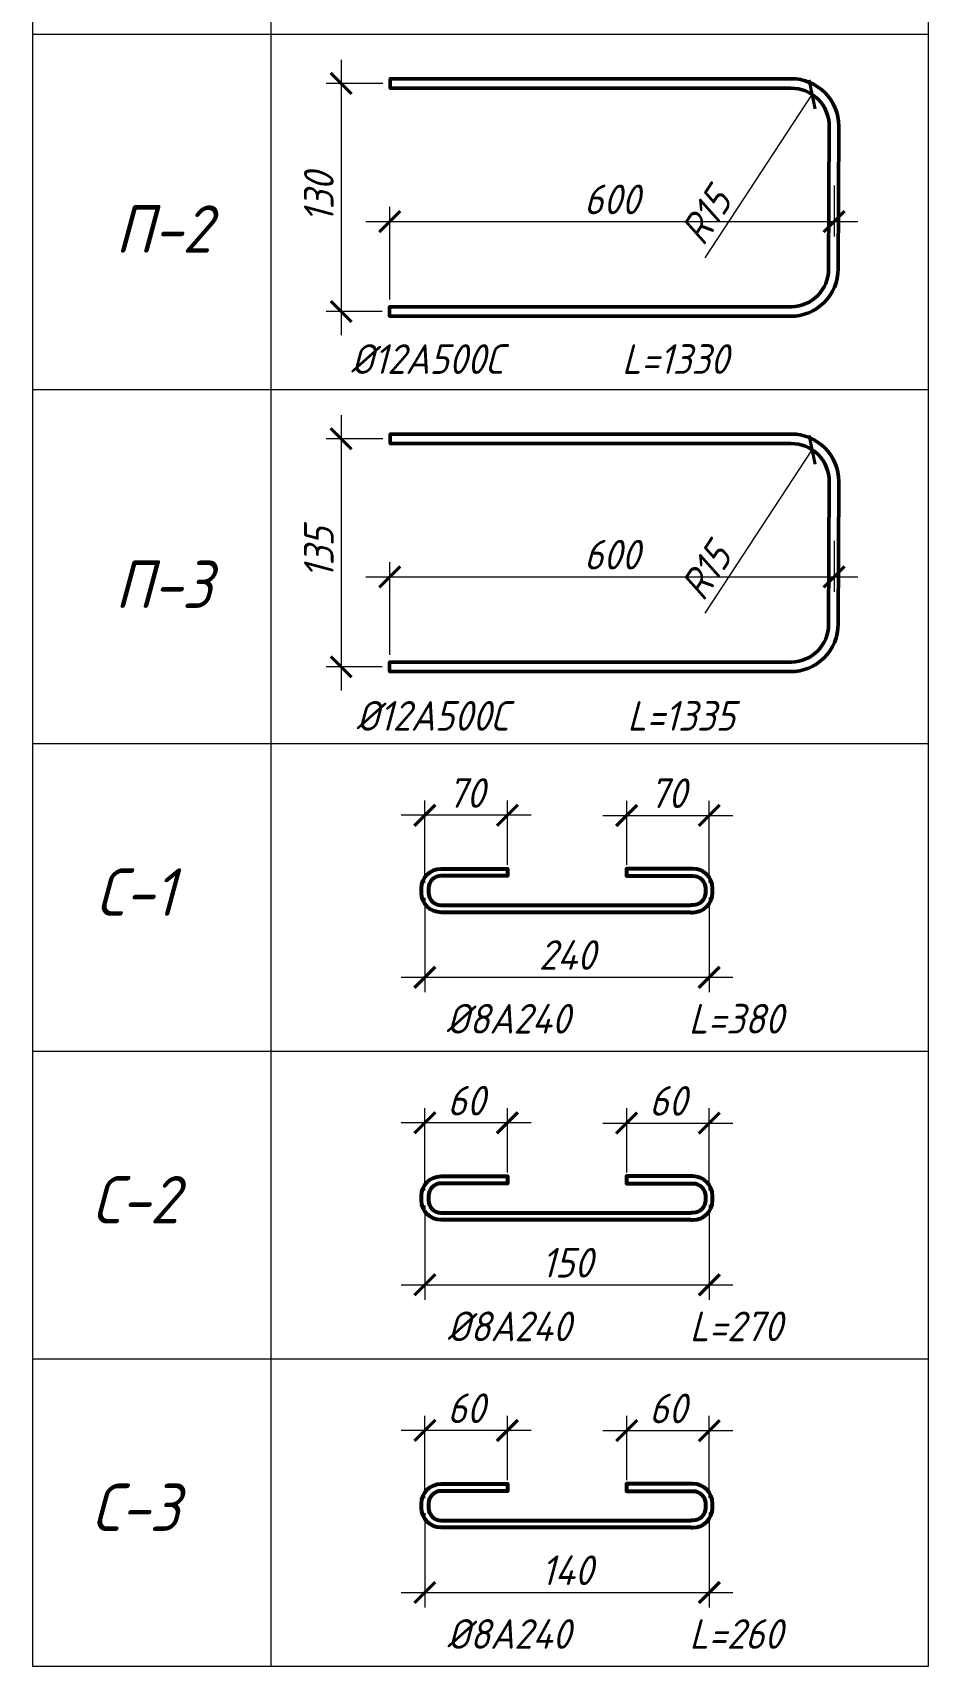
# Model space of a CAD drawing. Header units: millimetres. Extents: x 504091 to 2165846, y 135022 to 442887.
# Drawn here: x 1059796 to 1060552, y 179603 to 180981 of the extents above; entities that cross this region are included whole.
import ezdxf

# ---------------------------------------------------------------- set-up
doc = ezdxf.new("R2010")
doc.units = ezdxf.units.MM
doc.layers.get('Defpoints').update_dxf_attribs({"color": 255})
for name, color, linetype, lineweight in [('!_КР_Размеры', 7, 'Continuous', 9), ('Арматура 12', 26, 'Continuous', 50), ('КР_арматура 16', 224, 'Continuous', 50), ('Размеры (линейные)', 154, 'Continuous', 9), ('Размеры КР', 164, 'Continuous', 9)]:
    doc.layers.add(name, color=color, linetype=linetype, lineweight=lineweight)
doc.styles.add('GOST 2.304_new', font='isocpeur.ttf', dxfattribs={"width": 0.9, "oblique": 15})
doc.dimstyles.new('SPDS 1_10', dxfattribs={"dimscale": 10, "dimtxt": 2.5, "dimasz": 1.77, "dimexe": 1.25, "dimexo": 0.625, "dimtad": 1, "dimdec": 0, "dimrnd": 0.001, "dimtxsty": 'GOST 2.304_new', "dimblk": 'ARCHTICK', "dimcen": 2.5, "dimdle": 2, "dimclrt": 256, "dimadec": 0, "dimazin": 2, "dimtfac": 0.75, "dimtdec": 0, "dimtmove": 1, "dimatfit": 3, "dimfxl": 0, "dimtolj": 1, "dimlwd": 9, "dimlwe": 9, "dimarcsym": 0})

# ---------------------------------------------------------------- blocks, each defined once
blk = doc.blocks.new('_ArchTick')
at = {"color": 0, "linetype": 'ByBlock', "const_width": 0.15}
blk.add_lwpolyline([(-0.5, -0.5), (0.5, 0.5)], dxfattribs=at)
blk = doc.blocks.new('*D2076')
at = {"layer": 'Defpoints', "color": 0, "lineweight": 20, "ltscale": 100, "transparency": 16777216}
for p in [(1060472.8, 180858.4), (1060472.8, 180821.7), (1060097.8, 180749.8)]:
    blk.add_point(p, dxfattribs=at)
at = {"layer": 'Размеры (линейные)', "color": 0, "lineweight": 9, "ltscale": 100, "transparency": 16777216}
for p, q in [((1060472.8, 180852.1), (1060472.8, 180809.2)), ((1060097.8, 180756), (1060097.8, 180834.2)), ((1060077.8, 180821.7), (1060492.8, 180821.7))]:
    blk.add_line(p, q, dxfattribs=at)
at = {"layer": 'Размеры (линейные)', "color": 0, "lineweight": 9, "ltscale": 100, "transparency": 16777216, "xscale": 17.7, "yscale": 17.7, "zscale": 17.7, "rotation": 180}
blk.add_blockref('_ArchTick', (1060097.8, 180821.7), dxfattribs=at)
at = {"layer": 'Размеры (линейные)', "color": 0, "lineweight": 9, "ltscale": 100, "transparency": 16777216, "xscale": 17.7, "yscale": 17.7, "zscale": 17.7}
blk.add_blockref('_ArchTick', (1060472.8, 180821.7), dxfattribs=at)
at = {"layer": 'Размеры (линейные)', "ltscale": 100, "transparency": 16777216, "insert": (1060285.3, 180840.4), "char_height": 25, "attachment_point": 5, "style": 'GOST 2.304_new'}
blk.add_mtext('\\A1;600', dxfattribs=at)
blk = doc.blocks.new('*D2077')
at = {"layer": 'Defpoints', "color": 0, "lineweight": 20, "ltscale": 100, "transparency": 16777216}
for p in [(1060098.3, 180938.2), (1060056.8, 180745.8), (1060097.8, 180745.8)]:
    blk.add_point(p, dxfattribs=at)
at = {"layer": 'Размеры (линейные)', "color": 0, "lineweight": 9, "ltscale": 100, "transparency": 16777216}
for p, q in [((1060056.8, 180958.2), (1060056.8, 180725.8)), ((1060092, 180938.2), (1060044.3, 180938.2)), ((1060091.5, 180745.8), (1060044.3, 180745.8))]:
    blk.add_line(p, q, dxfattribs=at)
at = {"layer": 'Размеры (линейные)', "color": 0, "lineweight": 9, "ltscale": 100, "transparency": 16777216, "xscale": 17.7, "yscale": 17.7, "zscale": 17.7}
for p, rotation in [((1060056.8, 180938.2), 90), ((1060056.8, 180745.8), 270)]:
    blk.add_blockref('_ArchTick', p, dxfattribs=dict(at, rotation=rotation))
at = {"layer": 'Размеры (линейные)', "ltscale": 100, "transparency": 16777216, "insert": (1060038, 180842), "char_height": 25, "attachment_point": 5, "rotation": 90, "style": 'GOST 2.304_new'}
blk.add_mtext('\\A1;130', dxfattribs=at)
blk = doc.blocks.new('*D2078')
at = {"layer": 'Defpoints', "color": 0, "lineweight": 20, "ltscale": 100, "transparency": 16777216}
for p in [(1060454.3, 180929), (1060436.8, 180902.2)]:
    blk.add_point(p, dxfattribs=at)
at = {"layer": 'Размеры (линейные)', "color": 0, "lineweight": 9, "ltscale": 100, "transparency": 16777216}
blk.add_line((1060364, 180791.1), (1060454.3, 180929), dxfattribs=at)
at = {"layer": 'Размеры (линейные)', "color": 0, "lineweight": 9, "ltscale": 100, "transparency": 16777216, "xscale": 17.7, "yscale": 17.7, "zscale": 17.7, "rotation": 56.80116570066971}
blk.add_blockref('_ArchTick', (1060454.3, 180929), dxfattribs=at)
at = {"layer": 'Размеры (линейные)', "ltscale": 100, "transparency": 16777216, "insert": (1060364.7, 180826.3), "char_height": 25, "attachment_point": 5, "rotation": 56.8012, "style": 'GOST 2.304_new'}
blk.add_mtext('\\A1;R15', dxfattribs=at)
blk = doc.blocks.new('*D2083')
at = {"layer": 'Defpoints', "color": 0, "lineweight": 20, "ltscale": 100, "transparency": 16777216}
for p in [(1060472.8, 180558.6), (1060472.8, 180521.9), (1060097.8, 180450)]:
    blk.add_point(p, dxfattribs=at)
at = {"layer": 'Размеры (линейные)', "color": 0, "lineweight": 9, "ltscale": 100, "transparency": 16777216}
for p, q in [((1060472.8, 180552.3), (1060472.8, 180509.4)), ((1060097.8, 180456.3), (1060097.8, 180534.4)), ((1060077.8, 180521.9), (1060492.8, 180521.9))]:
    blk.add_line(p, q, dxfattribs=at)
at = {"layer": 'Размеры (линейные)', "color": 0, "lineweight": 9, "ltscale": 100, "transparency": 16777216, "xscale": 17.7, "yscale": 17.7, "zscale": 17.7, "rotation": 180}
blk.add_blockref('_ArchTick', (1060097.8, 180521.9), dxfattribs=at)
at = {"layer": 'Размеры (линейные)', "color": 0, "lineweight": 9, "ltscale": 100, "transparency": 16777216, "xscale": 17.7, "yscale": 17.7, "zscale": 17.7}
blk.add_blockref('_ArchTick', (1060472.8, 180521.9), dxfattribs=at)
at = {"layer": 'Размеры (линейные)', "ltscale": 100, "transparency": 16777216, "insert": (1060285.3, 180540.7), "char_height": 25, "attachment_point": 5, "style": 'GOST 2.304_new'}
blk.add_mtext('\\A1;600', dxfattribs=at)
blk = doc.blocks.new('*D2084')
at = {"layer": 'Defpoints', "color": 0, "lineweight": 20, "ltscale": 100, "transparency": 16777216}
for p in [(1060098.3, 180638.5), (1060056.8, 180446), (1060097.8, 180446)]:
    blk.add_point(p, dxfattribs=at)
at = {"layer": 'Размеры (линейные)', "color": 0, "lineweight": 9, "ltscale": 100, "transparency": 16777216}
for p, q in [((1060056.8, 180658.5), (1060056.8, 180426)), ((1060092, 180638.5), (1060044.3, 180638.5)), ((1060091.5, 180446), (1060044.3, 180446))]:
    blk.add_line(p, q, dxfattribs=at)
at = {"layer": 'Размеры (линейные)', "color": 0, "lineweight": 9, "ltscale": 100, "transparency": 16777216, "xscale": 17.7, "yscale": 17.7, "zscale": 17.7}
for p, rotation in [((1060056.8, 180638.5), 90), ((1060056.8, 180446), 270)]:
    blk.add_blockref('_ArchTick', p, dxfattribs=dict(at, rotation=rotation))
at = {"layer": 'Размеры (линейные)', "ltscale": 100, "transparency": 16777216, "insert": (1060038, 180542.2), "char_height": 25, "attachment_point": 5, "rotation": 90, "style": 'GOST 2.304_new'}
blk.add_mtext('\\A1;135', dxfattribs=at)
blk = doc.blocks.new('*D2085')
at = {"layer": 'Defpoints', "color": 0, "lineweight": 20, "ltscale": 100, "transparency": 16777216}
for p in [(1060454.3, 180629.2), (1060436.8, 180602.5)]:
    blk.add_point(p, dxfattribs=at)
at = {"layer": 'Размеры (линейные)', "color": 0, "lineweight": 9, "ltscale": 100, "transparency": 16777216}
blk.add_line((1060364, 180491.3), (1060454.3, 180629.2), dxfattribs=at)
at = {"layer": 'Размеры (линейные)', "color": 0, "lineweight": 9, "ltscale": 100, "transparency": 16777216, "xscale": 17.7, "yscale": 17.7, "zscale": 17.7, "rotation": 56.80116569927444}
blk.add_blockref('_ArchTick', (1060454.3, 180629.2), dxfattribs=at)
at = {"layer": 'Размеры (линейные)', "ltscale": 100, "transparency": 16777216, "insert": (1060364.7, 180526.5), "char_height": 25, "attachment_point": 5, "rotation": 56.8012, "style": 'GOST 2.304_new'}
blk.add_mtext('\\A1;R15', dxfattribs=at)
blk = doc.blocks.new('*D2067')
at = {"layer": 'Defpoints', "color": 0, "lineweight": 20, "transparency": 16777216}
for p in [(1060367.5, 180320.6), (1060297.8, 180272.7), (1060367.5, 180257.8)]:
    blk.add_point(p, dxfattribs=at)
at = {"layer": 'Размеры КР', "color": 0, "lineweight": 9, "transparency": 16777216}
for p, q in [((1060297.8, 180279), (1060297.8, 180333.1)), ((1060367.5, 180264), (1060367.5, 180333.1)), ((1060277.8, 180320.6), (1060387.5, 180320.6))]:
    blk.add_line(p, q, dxfattribs=at)
at = {"layer": 'Размеры КР', "color": 0, "lineweight": 9, "transparency": 16777216, "xscale": 17.7, "yscale": 17.7, "zscale": 17.7, "rotation": 180}
blk.add_blockref('_ArchTick', (1060297.8, 180320.6), dxfattribs=at)
at = {"layer": 'Размеры КР', "color": 0, "lineweight": 9, "transparency": 16777216, "xscale": 17.7, "yscale": 17.7, "zscale": 17.7}
blk.add_blockref('_ArchTick', (1060367.5, 180320.6), dxfattribs=at)
at = {"layer": 'Размеры КР', "lineweight": 20, "transparency": 16777216, "insert": (1060332.6, 180339.4), "char_height": 25, "attachment_point": 5, "style": 'GOST 2.304_new'}
blk.add_mtext('\\A1;70', dxfattribs=at)
blk = doc.blocks.new('*D2068')
at = {"layer": 'Defpoints', "color": 0, "lineweight": 20, "transparency": 16777216}
for p in [(1060127.5, 180320.8), (1060197.1, 180272.7), (1060127.5, 180257.4)]:
    blk.add_point(p, dxfattribs=at)
at = {"layer": 'Размеры КР', "color": 0, "lineweight": 9, "transparency": 16777216}
for p, q in [((1060127.5, 180263.7), (1060127.5, 180333.3)), ((1060197.1, 180279), (1060197.1, 180333.3)), ((1060217.1, 180320.8), (1060107.5, 180320.8))]:
    blk.add_line(p, q, dxfattribs=at)
at = {"layer": 'Размеры КР', "color": 0, "lineweight": 9, "transparency": 16777216, "xscale": 17.7, "yscale": 17.7, "zscale": 17.7, "rotation": 180}
blk.add_blockref('_ArchTick', (1060127.5, 180320.8), dxfattribs=at)
at = {"layer": 'Размеры КР', "color": 0, "lineweight": 9, "transparency": 16777216, "xscale": 17.7, "yscale": 17.7, "zscale": 17.7}
blk.add_blockref('_ArchTick', (1060197.1, 180320.8), dxfattribs=at)
at = {"layer": 'Размеры КР', "lineweight": 20, "transparency": 16777216, "insert": (1060162.3, 180339.6), "char_height": 25, "attachment_point": 5, "style": 'GOST 2.304_new'}
blk.add_mtext('\\A1;70', dxfattribs=at)
blk = doc.blocks.new('*D2069')
at = {"layer": 'Defpoints', "color": 0, "lineweight": 20, "transparency": 16777216}
for p in [(1060127.5, 180257.4), (1060367.5, 180257.8), (1060367.5, 180184.1)]:
    blk.add_point(p, dxfattribs=at)
at = {"layer": 'Размеры КР', "color": 0, "lineweight": 9, "transparency": 16777216}
for p, q in [((1060127.5, 180251.2), (1060127.5, 180171.6)), ((1060367.5, 180251.5), (1060367.5, 180171.6)), ((1060107.5, 180184.1), (1060387.5, 180184.1))]:
    blk.add_line(p, q, dxfattribs=at)
at = {"layer": 'Размеры КР', "color": 0, "lineweight": 9, "transparency": 16777216, "xscale": 17.7, "yscale": 17.7, "zscale": 17.7, "rotation": 180}
blk.add_blockref('_ArchTick', (1060127.5, 180184.1), dxfattribs=at)
at = {"layer": 'Размеры КР', "color": 0, "lineweight": 9, "transparency": 16777216, "xscale": 17.7, "yscale": 17.7, "zscale": 17.7}
blk.add_blockref('_ArchTick', (1060367.5, 180184.1), dxfattribs=at)
at = {"layer": 'Размеры КР', "lineweight": 20, "transparency": 16777216, "insert": (1060247.5, 180202.9), "char_height": 25, "attachment_point": 5, "style": 'GOST 2.304_new'}
blk.add_mtext('\\A1;240', dxfattribs=at)
blk = doc.blocks.new('*D2070')
at = {"layer": 'Defpoints', "color": 0, "lineweight": 20, "transparency": 16777216}
for p in [(1060367.5, 180061.1), (1060297.8, 180013.2), (1060367.5, 179998.2)]:
    blk.add_point(p, dxfattribs=at)
at = {"layer": 'Размеры КР', "color": 0, "lineweight": 9, "transparency": 16777216}
for p, q in [((1060297.8, 180019.4), (1060297.8, 180073.6)), ((1060367.5, 180004.5), (1060367.5, 180073.6)), ((1060277.8, 180061.1), (1060387.5, 180061.1))]:
    blk.add_line(p, q, dxfattribs=at)
at = {"layer": 'Размеры КР', "color": 0, "lineweight": 9, "transparency": 16777216, "xscale": 17.7, "yscale": 17.7, "zscale": 17.7, "rotation": 180}
blk.add_blockref('_ArchTick', (1060297.8, 180061.1), dxfattribs=at)
at = {"layer": 'Размеры КР', "color": 0, "lineweight": 9, "transparency": 16777216, "xscale": 17.7, "yscale": 17.7, "zscale": 17.7}
blk.add_blockref('_ArchTick', (1060367.5, 180061.1), dxfattribs=at)
at = {"layer": 'Размеры КР', "lineweight": 20, "transparency": 16777216, "insert": (1060332.6, 180079.8), "char_height": 25, "attachment_point": 5, "style": 'GOST 2.304_new'}
blk.add_mtext('\\A1;60', dxfattribs=at)
blk = doc.blocks.new('*D2071')
at = {"layer": 'Defpoints', "color": 0, "lineweight": 20, "transparency": 16777216}
for p in [(1060127.5, 180061.3), (1060197.1, 180013.2), (1060127.5, 179997.9)]:
    blk.add_point(p, dxfattribs=at)
at = {"layer": 'Размеры КР', "color": 0, "lineweight": 9, "transparency": 16777216}
for p, q in [((1060127.5, 180004.1), (1060127.5, 180073.8)), ((1060197.1, 180019.4), (1060197.1, 180073.8)), ((1060217.1, 180061.3), (1060107.5, 180061.3))]:
    blk.add_line(p, q, dxfattribs=at)
at = {"layer": 'Размеры КР', "color": 0, "lineweight": 9, "transparency": 16777216, "xscale": 17.7, "yscale": 17.7, "zscale": 17.7, "rotation": 180}
blk.add_blockref('_ArchTick', (1060127.5, 180061.3), dxfattribs=at)
at = {"layer": 'Размеры КР', "color": 0, "lineweight": 9, "transparency": 16777216, "xscale": 17.7, "yscale": 17.7, "zscale": 17.7}
blk.add_blockref('_ArchTick', (1060197.1, 180061.3), dxfattribs=at)
at = {"layer": 'Размеры КР', "lineweight": 20, "transparency": 16777216, "insert": (1060162.3, 180080), "char_height": 25, "attachment_point": 5, "style": 'GOST 2.304_new'}
blk.add_mtext('\\A1;60', dxfattribs=at)
blk = doc.blocks.new('*D2072')
at = {"layer": 'Defpoints', "color": 0, "lineweight": 20, "transparency": 16777216}
for p in [(1060127.5, 179997.9), (1060367.5, 179998.2), (1060367.5, 179924.6)]:
    blk.add_point(p, dxfattribs=at)
at = {"layer": 'Размеры КР', "color": 0, "lineweight": 9, "transparency": 16777216}
for p, q in [((1060127.5, 179991.6), (1060127.5, 179912.1)), ((1060367.5, 179992), (1060367.5, 179912.1)), ((1060107.5, 179924.6), (1060387.5, 179924.6))]:
    blk.add_line(p, q, dxfattribs=at)
at = {"layer": 'Размеры КР', "color": 0, "lineweight": 9, "transparency": 16777216, "xscale": 17.7, "yscale": 17.7, "zscale": 17.7, "rotation": 180}
blk.add_blockref('_ArchTick', (1060127.5, 179924.6), dxfattribs=at)
at = {"layer": 'Размеры КР', "color": 0, "lineweight": 9, "transparency": 16777216, "xscale": 17.7, "yscale": 17.7, "zscale": 17.7}
blk.add_blockref('_ArchTick', (1060367.5, 179924.6), dxfattribs=at)
at = {"layer": 'Размеры КР', "lineweight": 20, "transparency": 16777216, "insert": (1060247.5, 179943.3), "char_height": 25, "attachment_point": 5, "style": 'GOST 2.304_new'}
blk.add_mtext('\\A1;150', dxfattribs=at)
blk = doc.blocks.new('*D2073')
at = {"layer": 'Defpoints', "color": 0, "lineweight": 20, "transparency": 16777216}
for p in [(1060367.5, 179801.6), (1060297.8, 179753.6), (1060367.5, 179738.7)]:
    blk.add_point(p, dxfattribs=at)
at = {"layer": 'Размеры КР', "color": 0, "lineweight": 9, "transparency": 16777216}
for p, q in [((1060297.8, 179759.9), (1060297.8, 179814.1)), ((1060367.5, 179744.9), (1060367.5, 179814.1)), ((1060277.8, 179801.6), (1060387.5, 179801.6))]:
    blk.add_line(p, q, dxfattribs=at)
at = {"layer": 'Размеры КР', "color": 0, "lineweight": 9, "transparency": 16777216, "xscale": 17.7, "yscale": 17.7, "zscale": 17.7, "rotation": 180}
blk.add_blockref('_ArchTick', (1060297.8, 179801.6), dxfattribs=at)
at = {"layer": 'Размеры КР', "color": 0, "lineweight": 9, "transparency": 16777216, "xscale": 17.7, "yscale": 17.7, "zscale": 17.7}
blk.add_blockref('_ArchTick', (1060367.5, 179801.6), dxfattribs=at)
at = {"layer": 'Размеры КР', "lineweight": 20, "transparency": 16777216, "insert": (1060332.6, 179820.3), "char_height": 25, "attachment_point": 5, "style": 'GOST 2.304_new'}
blk.add_mtext('\\A1;60', dxfattribs=at)
blk = doc.blocks.new('*D2074')
at = {"layer": 'Defpoints', "color": 0, "lineweight": 20, "transparency": 16777216}
for p in [(1060127.5, 179801.7), (1060197.1, 179753.6), (1060127.5, 179738.3)]:
    blk.add_point(p, dxfattribs=at)
at = {"layer": 'Размеры КР', "color": 0, "lineweight": 9, "transparency": 16777216}
for p, q in [((1060127.5, 179744.6), (1060127.5, 179814.2)), ((1060197.1, 179759.9), (1060197.1, 179814.2)), ((1060217.1, 179801.7), (1060107.5, 179801.7))]:
    blk.add_line(p, q, dxfattribs=at)
at = {"layer": 'Размеры КР', "color": 0, "lineweight": 9, "transparency": 16777216, "xscale": 17.7, "yscale": 17.7, "zscale": 17.7, "rotation": 180}
blk.add_blockref('_ArchTick', (1060127.5, 179801.7), dxfattribs=at)
at = {"layer": 'Размеры КР', "color": 0, "lineweight": 9, "transparency": 16777216, "xscale": 17.7, "yscale": 17.7, "zscale": 17.7}
blk.add_blockref('_ArchTick', (1060197.1, 179801.7), dxfattribs=at)
at = {"layer": 'Размеры КР', "lineweight": 20, "transparency": 16777216, "insert": (1060162.3, 179820.5), "char_height": 25, "attachment_point": 5, "style": 'GOST 2.304_new'}
blk.add_mtext('\\A1;60', dxfattribs=at)
blk = doc.blocks.new('*D2075')
at = {"layer": 'Defpoints', "color": 0, "lineweight": 20, "transparency": 16777216}
for p in [(1060127.5, 179738.3), (1060367.5, 179738.7), (1060367.5, 179665)]:
    blk.add_point(p, dxfattribs=at)
at = {"layer": 'Размеры КР', "color": 0, "lineweight": 9, "transparency": 16777216}
for p, q in [((1060127.5, 179732.1), (1060127.5, 179652.5)), ((1060367.5, 179732.4), (1060367.5, 179652.5)), ((1060107.5, 179665), (1060387.5, 179665))]:
    blk.add_line(p, q, dxfattribs=at)
at = {"layer": 'Размеры КР', "color": 0, "lineweight": 9, "transparency": 16777216, "xscale": 17.7, "yscale": 17.7, "zscale": 17.7, "rotation": 180}
blk.add_blockref('_ArchTick', (1060127.5, 179665), dxfattribs=at)
at = {"layer": 'Размеры КР', "color": 0, "lineweight": 9, "transparency": 16777216, "xscale": 17.7, "yscale": 17.7, "zscale": 17.7}
blk.add_blockref('_ArchTick', (1060367.5, 179665), dxfattribs=at)
at = {"layer": 'Размеры КР', "lineweight": 20, "transparency": 16777216, "insert": (1060247.5, 179683.8), "char_height": 25, "attachment_point": 5, "style": 'GOST 2.304_new'}
blk.add_mtext('\\A1;140', dxfattribs=at)

msp = doc.modelspace()

# ---------------------------------------------------------------- linework, layer by layer
at = {"color": 244, "lineweight": 18}
for p, q in [((1059796.4804, 185379.954, -0.0032), (1059796.4804, 179602.7406, 0.027)), ((1060552.3903, 179602.7406, 0.0276), (1060552.3903, 185379.954, -0.0033)), ((1059796.4804, 180979.9302, -0.0101), (1060552.3903, 180979.9302, -0.0101)), ((1059796.4804, 180979.9302, -0.0101), (1060552.3903, 180979.9302, -0.0101)), ((1059796.4804, 180680.1493, -0.0008), (1060552.3903, 180680.1493, -0.0008)), ((1059796.4804, 180381.373, 0.0086), (1060552.3903, 180381.373, 0.0086)), ((1059796.4804, 180381.373, 0.0086), (1060552.3903, 180381.373, 0.0086)), ((1059796.4804, 180121.8289, 0.0271), (1060552.3903, 180121.8289, 0.0271)), ((1059796.4804, 179862.2847, 0.0456), (1060552.3903, 179862.2847, 0.0456)), ((1059796.4804, 179602.7406, 0.0641), (1060552.3903, 179602.7406, 0.0641))]:
    msp.add_line(p, q, dxfattribs=at)
at = {"color": 244, "lineweight": 13, "elevation": -0.0032}
msp.add_lwpolyline([(1059997.4507, 185213.5882), (1059997.4507, 179602.7406)], dxfattribs=at)
at = {"layer": 'Арматура 12', "lineweight": 53, "ltscale": 20}
for p, q in [((1060142.9303, 180244.8882, 0.0212), (1060351.9303, 180244.8882, 0.0212)), ((1060351.9303, 180238.8882, 0.0212), (1060142.9303, 180238.8882, 0.0212)), ((1060142.9303, 179985.344, 0.0397), (1060351.9303, 179985.344, 0.0397)), ((1060351.9303, 179979.344, 0.0397), (1060142.9303, 179979.344, 0.0397)), ((1060142.9303, 179725.7999, 0.0582), (1060351.9303, 179725.7999, 0.0582)), ((1060351.9303, 179719.7999, 0.0582), (1060142.9303, 179719.7999, 0.0582))]:
    msp.add_line(p, q, dxfattribs=at)
for points, elevation in [([(1060142.9303, 180238.8882), (1060141.1741, 180238.8882, -0.414213562), (1060124.6741, 180255.3882), (1060124.6741, 180259.2334, -0.414213562), (1060141.1741, 180275.7334), (1060197.104, 180275.7334), (1060197.104, 180269.7334), (1060141.1741, 180269.7334, 0.414213562), (1060130.6741, 180259.2334), (1060130.6741, 180255.3882, 0.414213562), (1060141.1741, 180244.8882), (1060142.9303, 180244.8882)], 0.0212), ([(1060351.9303, 180238.8882), (1060353.6864, 180238.8882, 0.414213562), (1060370.1864, 180255.3882), (1060370.1864, 180259.2334, 0.414213562), (1060353.6864, 180275.7334), (1060297.7565, 180275.7334), (1060297.7565, 180269.7334), (1060353.6864, 180269.7334, -0.414213562), (1060364.1864, 180259.2334), (1060364.1864, 180255.3882, -0.414213562), (1060353.6864, 180244.8882), (1060351.9303, 180244.8882)], 0.0212), ([(1060142.9303, 179979.344), (1060141.1741, 179979.344, -0.414213562), (1060124.6741, 179995.844), (1060124.6741, 179999.6893, -0.414213562), (1060141.1741, 180016.1893), (1060197.104, 180016.1893), (1060197.104, 180010.1893), (1060141.1741, 180010.1893, 0.414213562), (1060130.6741, 179999.6893), (1060130.6741, 179995.844, 0.414213562), (1060141.1741, 179985.344), (1060142.9303, 179985.344)], 0.0397), ([(1060351.9303, 179979.344), (1060353.6864, 179979.344, 0.414213562), (1060370.1864, 179995.844), (1060370.1864, 179999.6893, 0.414213562), (1060353.6864, 180016.1893), (1060297.7565, 180016.1893), (1060297.7565, 180010.1893), (1060353.6864, 180010.1893, -0.414213562), (1060364.1864, 179999.6893), (1060364.1864, 179995.844, -0.414213562), (1060353.6864, 179985.344), (1060351.9303, 179985.344)], 0.0397), ([(1060142.9303, 179719.7999), (1060141.1741, 179719.7999, -0.414213562), (1060124.6741, 179736.2999), (1060124.6741, 179740.1452, -0.414213562), (1060141.1741, 179756.6452), (1060197.104, 179756.6452), (1060197.104, 179750.6452), (1060141.1741, 179750.6452, 0.414213562), (1060130.6741, 179740.1452), (1060130.6741, 179736.2999, 0.414213562), (1060141.1741, 179725.7999), (1060142.9303, 179725.7999)], 0.0582), ([(1060351.9303, 179719.7999), (1060353.6864, 179719.7999, 0.414213562), (1060370.1864, 179736.2999), (1060370.1864, 179740.1452, 0.414213562), (1060353.6864, 179756.6452), (1060297.7565, 179756.6452), (1060297.7565, 179750.6452), (1060353.6864, 179750.6452, -0.414213562), (1060364.1864, 179740.1452), (1060364.1864, 179736.2999, -0.414213562), (1060353.6864, 179725.7999), (1060351.9303, 179725.7999)], 0.0582)]:
    msp.add_lwpolyline(points, format="xyb", dxfattribs=dict(at, elevation=elevation))
at = {"layer": 'КР_арматура 16'}
for points, elevation in [([(1060436.0596, 180741.7777, 0.415597767), (1060476.2546, 180781.7787), (1060476.7545, 180902.1722, 0.414695627), (1060436.7553, 180942.2387), (1060098.2591, 180942.2451), (1060098.2589, 180934.2451), (1060436.4473, 180934.2387, -0.416995829), (1060468.7546, 180902.2387), (1060468.2546, 180781.7789, -0.409119684), (1060436.8115, 180749.7843), (1060097.754, 180749.7843), (1060097.7539, 180741.784), (1060436.4406, 180741.7777)], -0.0163), ([(1060436.0596, 180441.9967, 0.415597767), (1060476.2546, 180481.9978), (1060476.7545, 180602.3913, 0.414695627), (1060436.7553, 180642.4578), (1060098.2591, 180642.4641), (1060098.2589, 180634.4641), (1060436.4473, 180634.4578, -0.416995829), (1060468.7546, 180602.4578), (1060468.2546, 180481.9979, -0.409119684), (1060436.8115, 180450.0033), (1060097.754, 180450.0033), (1060097.7539, 180442.0031), (1060436.4406, 180441.9967)], -0.0069)]:
    msp.add_lwpolyline(points, format="xyb", dxfattribs=dict(at, elevation=elevation))

# ---------------------------------------------------------------- texts
at = {"layer": '!_КР_Размеры', "width": 1105.24052, "attachment_point": 5, "style": 'GOST 2.304_new'}
for s, insert, char_height in [('П-2', (1059906.8175, 180815.4214, -0.0118), 40), ('%%C12А500С       L=1330', (1060224.2869, 180705.6821, -0.0179), 25), ('П-3', (1059906.8175, 180515.6404, -0.0024), 40), ('%%C12А500С       L=1335', (1060229.3219, 180404.6513, -0.0148), 25), ('С-1', (1059883.2545, 180255.9804, -0.0054), 40), ('%%C8А240       L=380', (1060287.7004, 180149.0999, 0.0225), 25), ('С-2', (1059883.2545, 179996.4363, 0.0131), 40), ('%%C8А240       L=270', (1060287.7004, 179889.5558, 0.0409), 25), ('С-3', (1059883.2545, 179736.8922, 0.0316), 40), ('%%C8А240       L=260', (1060287.7004, 179630.0117, 0.0594), 25)]:
    msp.add_mtext(s, dxfattribs=dict(at, insert=insert, char_height=char_height))

# ---------------------------------------------------------------- dimensions: what is measured, and where the dimension line sits
at = {"layer": 'Размеры (линейные)', "ltscale": 100}
for base, p1, p2, text, picture, middle in [((1060056.7716, 180745.7842, -0.0163), (1060098.259, 180938.2451, -0.0163), (1060097.7539, 180745.7842, -0.0163), '130', '*D2077', (1060038.0216, 180842.0146, -0.0163)), ((1060056.7716, 180446.0032, -0.0069), (1060098.259, 180638.4641, -0.0069), (1060097.7539, 180446.0032, -0.0069), '135', '*D2084', (1060038.0216, 180542.2337, -0.0069))]:
    dim = msp.add_linear_dim(base=base, p1=p1, p2=p2, angle=90, text=text, dimstyle='SPDS 1_10', dxfattribs=at)
    dim.commit()
    dim.dimension.update_dxf_attribs({"geometry": picture, "text_midpoint": middle})
for center, mpoint, picture, middle in [((1060436.7521, 180902.2377, -0.0163), (1060454.2749, 180929.0166, -0.0163), '*D2078', (1060380.3569, 180816.053, -0.0163)), ((1060436.7521, 180602.4568, -0.0069), (1060454.2749, 180629.2357, -0.0069), '*D2085', (1060380.3569, 180516.272, -0.0069))]:
    dim = msp.add_radius_dim(center=center, mpoint=mpoint, text='R15', dimstyle='SPDS 1_10', dxfattribs=at)
    dim.commit()
    dim.dimension.update_dxf_attribs({"geometry": picture, "text_midpoint": middle, "dimtype": 164})
for base, p1, p2, picture, middle in [((1060472.7971, 180821.6997, -0.0163), (1060097.754, 180749.7843, -0.0163), (1060472.7971, 180858.3524, -0.0163), '*D2076', (1060285.2756, 180840.4497, -0.0163)), ((1060472.7971, 180521.9187, -0.0069), (1060097.754, 180450.0033, -0.0069), (1060472.7971, 180558.5715, -0.0069), '*D2083', (1060285.2756, 180540.6687, -0.0069))]:
    dim = msp.add_linear_dim(base=base, p1=p1, p2=p2, text='600', dimstyle='SPDS 1_10', dxfattribs=at)
    dim.commit()
    dim.dimension.update_dxf_attribs({"geometry": picture, "text_midpoint": middle})
at = {"layer": 'Размеры КР', "lineweight": 20}
for base, p1, p2, picture, middle in [((1060127.4743, 180320.838, 0.0212), (1060197.104, 180272.7334, 0.0212), (1060127.4743, 180257.4263, 0.0212), '*D2068', (1060162.2892, 180339.588, 0.0212)), ((1060367.5258, 180320.6436, 0.0212), (1060297.7565, 180272.7334, 0.0212), (1060367.5258, 180257.7707, 0.0212), '*D2067', (1060332.6412, 180339.3936, 0.0212)), ((1060367.5258, 180184.1052, 0.0212), (1060127.4743, 180257.4263, 0.0212), (1060367.5258, 180257.7707, 0.0212), '*D2069', (1060247.5001, 180202.8552, 0.0212))]:
    dim = msp.add_linear_dim(base=base, p1=p1, p2=p2, dimstyle='SPDS 1_10', dxfattribs=at)
    dim.commit()
    dim.dimension.update_dxf_attribs({"geometry": picture, "text_midpoint": middle})
for base, p1, p2, text, picture, middle in [((1060127.4743, 180061.2939, 0.0397), (1060197.104, 180013.1893, 0.0397), (1060127.4743, 179997.8822, 0.0397), '60', '*D2071', (1060162.2892, 180080.0439, 0.0397)), ((1060367.5258, 180061.0995, 0.0397), (1060297.7565, 180013.1893, 0.0397), (1060367.5258, 179998.2266, 0.0397), '60', '*D2070', (1060332.6412, 180079.8495, 0.0397)), ((1060367.5258, 179924.5611, 0.0397), (1060127.4743, 179997.8822, 0.0397), (1060367.5258, 179998.2266, 0.0397), '150', '*D2072', (1060247.5001, 179943.3111, 0.0397)), ((1060127.4743, 179801.7498, 0.0582), (1060197.104, 179753.6452, 0.0582), (1060127.4743, 179738.3381, 0.0582), '60', '*D2074', (1060162.2892, 179820.4998, 0.0582)), ((1060367.5258, 179801.5554, 0.0582), (1060297.7565, 179753.6452, 0.0582), (1060367.5258, 179738.6825, 0.0582), '60', '*D2073', (1060332.6412, 179820.3054, 0.0582)), ((1060367.5258, 179665.017, 0.0582), (1060127.4743, 179738.3381, 0.0582), (1060367.5258, 179738.6825, 0.0582), '140', '*D2075', (1060247.5001, 179683.767, 0.0582))]:
    dim = msp.add_linear_dim(base=base, p1=p1, p2=p2, text=text, dimstyle='SPDS 1_10', dxfattribs=at)
    dim.commit()
    dim.dimension.update_dxf_attribs({"geometry": picture, "text_midpoint": middle})

doc.saveas('drawing.dxf')
